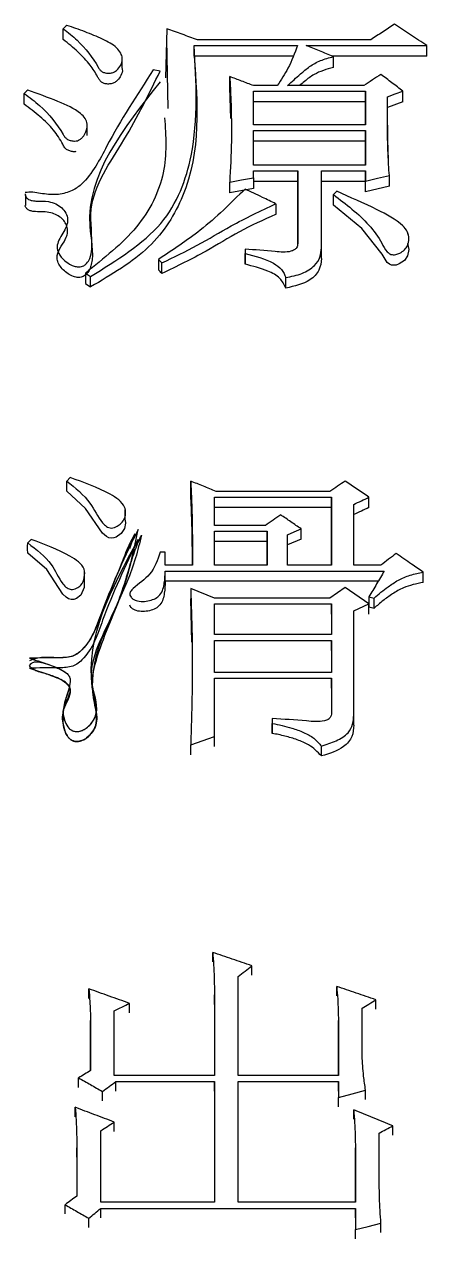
# Model space of a CAD drawing. Header units: millimetres. Extents: x 2180 to 4616, y 795 to 2518.
# Drawn here: x 2636.11 to 2638.68, y 2259.27 to 2267.01 of the extents above; entities that cross this region are included whole.
import ezdxf

# ---------------------------------------------------------------- set-up
doc = ezdxf.new("R2010")
doc.units = ezdxf.units.MM

msp = doc.modelspace()

# ---------------------------------------------------------------- linework, layer by layer
at = {"color": 7, "linetype": 'Continuous', "lineweight": 25}
for p, q in [((2636.3612, 2266.9101), (2636.3612, 2266.9792)), ((2637.0211, 2266.9791), (2637.0131, 2266.6674)), ((2637.028, 2266.4716), (2637.0211, 2266.91)), ((2637.1942, 2266.8729), (2637.8539, 2266.8729)), ((2637.1942, 2266.8039), (2637.1942, 2266.8729)), ((2638.3191, 2266.9083), (2637.2158, 2266.9084)), ((2637.9081, 2266.8729), (2638.6761, 2266.8729)), ((2638.6761, 2266.8039), (2638.6761, 2266.8729)), ((2636.7353, 2266.7304), (2636.7353, 2266.8)), ((2637.8244, 2266.8039), (2637.1942, 2266.8039)), ((2638.6761, 2266.8039), (2638.0764, 2266.8039)), ((2638.0812, 2266.7331), (2638.0812, 2266.802)), ((2636.9778, 2266.7097), (2636.9345, 2266.7168)), ((2637.4213, 2266.6054), (2637.4213, 2266.6741)), ((2637.4292, 2266.4072), (2637.4213, 2266.6054)), ((2637.7242, 2266.6172), (2637.5727, 2266.6172)), ((2638.2759, 2266.6172), (2637.7891, 2266.6172)), ((2636.1125, 2266.4988), (2636.1125, 2266.5674)), ((2637.5727, 2266.5816), (2638.2867, 2266.5816)), ((2637.5727, 2266.3675), (2637.5727, 2266.5816)), ((2638.2867, 2266.5816), (2638.2867, 2266.3675)), ((2638.2867, 2266.513), (2638.2867, 2266.5816)), ((2638.4273, 2266.4774), (2638.4273, 2266.5459)), ((2638.5247, 2266.513), (2638.5247, 2266.5816)), ((2638.2867, 2266.513), (2637.5727, 2266.513)), ((2638.2867, 2266.3675), (2638.2867, 2266.513)), ((2638.5247, 2266.513), (2638.4273, 2266.4774)), ((2636.5133, 2266.2989), (2636.5133, 2266.368)), ((2638.2867, 2266.3675), (2637.5727, 2266.3675)), ((2637.5727, 2266.3317), (2638.2867, 2266.3317)), ((2637.5727, 2266.1095), (2637.5727, 2266.3317)), ((2638.2867, 2266.3317), (2638.2867, 2266.1095)), ((2638.2867, 2266.2634), (2638.2867, 2266.3317)), ((2638.2867, 2266.2634), (2637.5727, 2266.2634)), ((2638.2867, 2266.1095), (2638.2867, 2266.2634)), ((2638.2867, 2266.1095), (2637.5727, 2266.1095)), ((2637.5727, 2266.0736), (2637.854, 2266.0736)), ((2637.5727, 2266.0305), (2637.5727, 2266.0736)), ((2637.854, 2266.0736), (2637.854, 2265.6121)), ((2637.854, 2266.0057), (2637.854, 2266.0736)), ((2638.0054, 2266.0736), (2638.2867, 2266.0736)), ((2638.0054, 2265.5832), (2638.0054, 2266.0736)), ((2638.2867, 2266.0736), (2638.2867, 2266.0089)), ((2638.2867, 2266.0057), (2638.2867, 2266.0736)), ((2637.4213, 2265.9339), (2637.4213, 2266.0018)), ((2637.5727, 2266.0305), (2637.5727, 2265.9626)), ((2637.854, 2266.0057), (2637.5727, 2266.0057)), ((2637.854, 2265.6121), (2637.854, 2266.0057)), ((2638.2867, 2266.0057), (2638.0054, 2266.0057)), ((2638.2867, 2265.9411), (2638.2867, 2266.0089)), ((2638.2867, 2265.9411), (2638.2867, 2266.0057)), ((2638.4381, 2265.977), (2638.4381, 2266.0449)), ((2636.1232, 2265.8544), (2636.1232, 2265.9221)), ((2637.5727, 2265.9626), (2637.4213, 2265.9339)), ((2638.1028, 2265.9442), (2638.0812, 2265.9226)), ((2638.4381, 2265.977), (2638.2867, 2265.9411)), ((2637.7142, 2265.8645), (2637.7142, 2265.7969)), ((2638.5559, 2265.6702), (2638.5559, 2265.6792)), ((2638.5559, 2265.6111), (2638.5559, 2265.6124)), ((2637.5187, 2265.5759), (2637.5187, 2265.547)), ((2637.5187, 2265.5759), (2637.5187, 2265.5086)), ((2637.5187, 2265.4797), (2637.5187, 2265.547)), ((2638.0054, 2265.5159), (2638.0054, 2265.5832)), ((2636.967, 2265.5107), (2636.967, 2265.4435)), ((2636.9889, 2265.4215), (2636.9889, 2265.4887)), ((2636.5018, 2265.4237), (2636.5342, 2265.4019)), ((2636.5018, 2265.4237), (2636.5018, 2265.3566)), ((2636.5342, 2265.3348), (2636.5342, 2265.4019)), ((2637.7783, 2265.3275), (2637.7783, 2265.3946)), ((2636.4045, 2264.1213), (2636.3829, 2264.0991)), ((2636.3829, 2264.0337), (2636.3829, 2264.0991)), ((2637.1725, 2264.0337), (2637.1725, 2264.0991)), ((2637.324, 2263.9953), (2638.0703, 2263.9953)), ((2637.324, 2263.8169), (2637.324, 2263.9953)), ((2638.0595, 2264.0323), (2637.3348, 2264.0323)), ((2638.0703, 2263.9953), (2638.0704, 2263.5635)), ((2638.0703, 2263.93), (2638.0703, 2263.9953)), ((2638.3083, 2263.93), (2638.3083, 2263.9953)), ((2636.7561, 2263.8503), (2636.7561, 2263.9155)), ((2638.0703, 2263.93), (2637.324, 2263.93)), ((2638.0704, 2263.5635), (2638.0703, 2263.93)), ((2638.211, 2263.5635), (2638.211, 2263.9507)), ((2636.7838, 2263.6691), (2636.8159, 2263.7631)), ((2637.6485, 2263.8169), (2637.324, 2263.8169)), ((2637.324, 2263.7797), (2637.6593, 2263.7797)), ((2637.324, 2263.5635), (2637.324, 2263.7797)), ((2637.6593, 2263.7797), (2637.6593, 2263.5635)), ((2637.6593, 2263.7148), (2637.6593, 2263.7797)), ((2637.7891, 2263.5635), (2637.7891, 2263.7574)), ((2637.8756, 2263.7296), (2637.8756, 2263.7946)), ((2637.6593, 2263.7148), (2637.324, 2263.7148)), ((2637.6593, 2263.5635), (2637.6593, 2263.7148)), ((2637.8756, 2263.7296), (2637.7891, 2263.6925)), ((2637.0103, 2263.6456), (2636.9778, 2263.6456)), ((2637.0103, 2263.5635), (2637.0103, 2263.6456)), ((2636.4971, 2263.4547), (2636.4971, 2263.5194)), ((2637.1833, 2263.5635), (2637.0103, 2263.5635)), ((2637.0103, 2263.5262), (2638.4057, 2263.5262)), ((2637.0103, 2263.4615), (2637.0103, 2263.5262)), ((2637.6593, 2263.5635), (2637.324, 2263.5635)), ((2638.0704, 2263.5635), (2637.7891, 2263.5635)), ((2638.3841, 2263.5635), (2638.211, 2263.5635)), ((2638.6545, 2263.454), (2638.6545, 2263.5187)), ((2638.3674, 2263.4615), (2637.0103, 2263.4615)), ((2636.785, 2263.3787), (2636.785, 2263.3783)), ((2637.324, 2263.3541), (2637.1725, 2263.414)), ((2637.1725, 2263.414), (2637.1725, 2263.3495)), ((2638.1569, 2263.4215), (2638.0595, 2263.3541)), ((2638.3083, 2263.3167), (2638.1569, 2263.4215)), ((2638.3083, 2263.3616), (2638.3408, 2263.3541)), ((2638.3083, 2263.3616), (2638.3083, 2263.2972)), ((2637.1793, 2263.0734), (2637.1725, 2263.3495)), ((2638.0595, 2263.3541), (2637.324, 2263.3541)), ((2637.324, 2263.3167), (2638.0704, 2263.3167)), ((2637.324, 2263.1215), (2637.324, 2263.3167)), ((2638.0704, 2263.3167), (2638.0704, 2263.1215)), ((2638.0704, 2263.2523), (2638.0704, 2263.3167)), ((2638.211, 2263.2717), (2638.3083, 2263.3167)), ((2638.3083, 2263.2523), (2638.3083, 2263.3167)), ((2638.3083, 2263.2972), (2638.3408, 2263.2897)), ((2638.3408, 2263.2897), (2638.3408, 2263.3541)), ((2638.211, 2262.6087), (2638.211, 2263.2717)), ((2638.0704, 2263.1215), (2637.324, 2263.1215)), ((2637.324, 2263.084), (2638.0704, 2263.084)), ((2637.324, 2262.8807), (2637.324, 2263.084)), ((2638.0704, 2263.084), (2638.0704, 2262.8807)), ((2638.0704, 2263.02), (2638.0704, 2263.084)), ((2638.0704, 2262.8807), (2637.324, 2262.8807)), ((2637.324, 2262.843), (2638.0704, 2262.843)), ((2637.324, 2262.4724), (2637.324, 2262.843)), ((2638.0704, 2262.843), (2638.0704, 2262.6314)), ((2638.0704, 2262.7793), (2638.0704, 2262.843)), ((2637.6918, 2262.586), (2637.6918, 2262.5557)), ((2637.6918, 2262.586), (2637.6918, 2262.5227)), ((2638.211, 2262.5454), (2638.211, 2262.6087)), ((2637.6918, 2262.4923), (2637.6918, 2262.5557)), ((2637.1725, 2262.4193), (2637.324, 2262.4724)), ((2637.324, 2262.4092), (2637.324, 2262.4724)), ((2637.1725, 2262.3562), (2637.1725, 2262.4193)), ((2638.0054, 2262.3485), (2638.0054, 2262.4117)), ((2637.3132, 2261.0367), (2637.3132, 2261.0979)), ((2637.562, 2260.9519), (2637.562, 2261.0129)), ((2637.4754, 2260.3141), (2637.4754, 2260.9433)), ((2638.1028, 2260.8205), (2638.1028, 2260.8814)), ((2636.5235, 2260.805), (2636.5235, 2260.8659)), ((2637.324, 2260.8272), (2637.324, 2260.3141)), ((2637.324, 2260.7664), (2637.324, 2260.8272)), ((2636.6858, 2260.3141), (2636.6858, 2260.7264)), ((2636.7831, 2260.7122), (2636.7831, 2260.7729)), ((2638.2651, 2260.4388), (2638.2651, 2260.7419)), ((2638.3516, 2260.7354), (2638.3516, 2260.7962)), ((2636.5343, 2260.6643), (2636.5343, 2260.3453)), ((2636.5343, 2260.6037), (2636.5343, 2260.6643)), ((2638.1136, 2260.6643), (2638.1136, 2260.3141)), ((2638.1136, 2260.6037), (2638.1136, 2260.6643)), ((2636.5343, 2260.3453), (2636.5343, 2260.6034)), ((2638.1136, 2260.3141), (2638.1136, 2260.6034)), ((2636.4586, 2260.2384), (2636.4586, 2260.2985)), ((2637.324, 2260.3141), (2636.6858, 2260.3141)), ((2636.6966, 2260.2751), (2637.324, 2260.2751)), ((2636.6966, 2260.215), (2636.6966, 2260.2751)), ((2637.324, 2260.2751), (2637.324, 2259.5068)), ((2637.324, 2260.215), (2637.324, 2260.2751)), ((2638.1136, 2260.3141), (2637.4754, 2260.3141)), ((2637.4754, 2260.2751), (2638.1136, 2260.2751)), ((2637.4754, 2259.5068), (2637.4754, 2260.2751)), ((2638.1136, 2260.2751), (2638.1136, 2260.1736)), ((2638.1136, 2260.215), (2638.1136, 2260.2751)), ((2636.61, 2260.1526), (2636.61, 2260.2126)), ((2638.2867, 2260.1604), (2638.2867, 2260.2204)), ((2636.437, 2260.0512), (2636.437, 2260.1111)), ((2638.1136, 2260.1136), (2638.1136, 2260.1736)), ((2638.211, 2260.0356), (2638.211, 2260.0954)), ((2636.5992, 2259.5068), (2636.5992, 2259.9624)), ((2636.6858, 2259.9574), (2636.6858, 2260.0172)), ((2638.4598, 2259.934), (2638.4598, 2259.9937)), ((2638.3733, 2259.6563), (2638.3733, 2259.9467)), ((2636.4478, 2259.8527), (2636.4478, 2259.5462)), ((2636.4478, 2259.7931), (2636.4478, 2259.8527)), ((2638.2218, 2259.8526), (2638.2218, 2259.5068)), ((2638.2218, 2259.7931), (2638.2218, 2259.8526)), ((2638.2218, 2259.5068), (2638.2218, 2259.7928)), ((2636.3721, 2259.432), (2636.3721, 2259.4911)), ((2637.324, 2259.5068), (2636.5992, 2259.5068)), ((2638.2218, 2259.5068), (2637.4754, 2259.5068)), ((2636.5992, 2259.4084), (2636.5992, 2259.4674)), ((2638.2218, 2259.4674), (2638.2218, 2259.3334)), ((2638.2218, 2259.4084), (2638.2218, 2259.4674)), ((2636.5235, 2259.3454), (2636.5235, 2259.4044)), ((2638.3841, 2259.3139), (2638.3841, 2259.3728)), ((2638.2218, 2259.2745), (2638.2218, 2259.3334))]:
    msp.add_line(p, q, dxfattribs=at)
at = {"color": 7, "linetype": 'Continuous', "lineweight": 25, "flags": 128}
for points in [[(2636.3828, 2267.0004), (2636.3773, 2266.995), (2636.3693, 2266.9871), (2636.3612, 2266.9792)], [(2636.1341, 2266.5887), (2636.1286, 2266.5833), (2636.1205, 2266.5753), (2636.1124, 2266.5674)], [(2638.4273, 2266.5459), (2638.476, 2266.5637), (2638.5247, 2266.5816)], [(2637.4213, 2266.0018), (2637.497, 2266.0161), (2637.5727, 2266.0305)], [(2638.2867, 2266.0089), (2638.3624, 2266.0269), (2638.4381, 2266.0449)], [(2638.0812, 2265.8548), (2638.0812, 2265.8796), (2638.0812, 2265.9011), (2638.0812, 2265.9226)], [(2638.5547, 2265.6112), (2638.5625, 2265.5739), (2638.5536, 2265.5326), (2638.5335, 2265.5037), (2638.501, 2265.4815), (2638.4806, 2265.4744), (2638.4638, 2265.4726), (2638.451, 2265.4743), (2638.4397, 2265.4791), (2638.4248, 2265.4912), (2638.3917, 2265.5431), (2638.2634, 2265.707), (2638.0812, 2265.8548), (2638.0812, 2265.8548)], [(2636.967, 2265.5107), (2636.9779, 2265.4997), (2636.9888, 2265.4887)], [(2636.9888, 2265.4216), (2636.9833, 2265.4271), (2636.9778, 2265.4326), (2636.967, 2265.4435)], [(2636.5018, 2265.3566), (2636.518, 2265.3457), (2636.5342, 2265.3348)], [(2636.7545, 2263.849), (2636.758, 2263.8312), (2636.7513, 2263.7967), (2636.7291, 2263.7651), (2636.6968, 2263.7422), (2636.6822, 2263.7368), (2636.6673, 2263.735), (2636.651, 2263.738), (2636.6358, 2263.7455), (2636.6115, 2263.768), (2636.5023, 2263.9244), (2636.3829, 2264.0337), (2636.3829, 2264.0337)], [(2637.7891, 2263.7574), (2637.8324, 2263.776), (2637.8756, 2263.7946)], [(2636.1341, 2263.6404), (2636.134, 2263.6644), (2636.134, 2263.6848), (2636.1341, 2263.7052)], [(2636.1557, 2263.7276), (2636.1449, 2263.7164), (2636.1341, 2263.7052)], [(2636.4937, 2263.4547), (2636.4939, 2263.421), (2636.4724, 2263.3716), (2636.4449, 2263.3514), (2636.4284, 2263.3455), (2636.4117, 2263.344), (2636.3941, 2263.3488), (2636.3785, 2263.3588), (2636.3589, 2263.3797), (2636.2557, 2263.5349), (2636.1341, 2263.6404), (2636.1341, 2263.6404)], [(2638.1136, 2260.1736), (2638.2002, 2260.197), (2638.2867, 2260.2204)], [(2636.5992, 2259.4674), (2637.2331, 2259.4674), (2638.2218, 2259.4674)], [(2638.2218, 2259.3334), (2638.303, 2259.3531), (2638.3841, 2259.3728)]]:
    msp.add_lwpolyline(points, dxfattribs=at)
at = {"color": 7, "linetype": 'Continuous', "lineweight": 25}
for points, knots in [([(2636.3612, 2266.9792), (2636.3912, 2266.9552), (2636.4817, 2266.8825), (2636.552, 2266.7899), (2636.5927, 2266.7185), (2636.6074, 2266.7048), (2636.6263, 2266.6974), (2636.6472, 2266.695), (2636.6686, 2266.697), (2636.6909, 2266.7058), (2636.7143, 2266.7257), (2636.7326, 2266.755), (2636.7392, 2266.791), (2636.7283, 2266.8262), (2636.6916, 2266.8724), (2636.6084, 2266.9154), (2636.5006, 2266.9609), (2636.4222, 2266.9872), (2636.3828, 2267.0004)], [0, 0, 0, 0, 0.117103, 0.353724, 0.376614, 0.395602, 0.414782, 0.431323, 0.450524, 0.470069, 0.496423, 0.543443, 0.584386, 0.625263, 0.671715, 0.773941, 0.886489, 1, 1, 1, 1]), ([(2638.4706, 2267.0074), (2638.4453, 2266.9909), (2638.3948, 2266.9579), (2638.3444, 2266.9249), (2638.3191, 2266.9083)], [0, 0, 0, 0, 0.499999, 1, 1, 1, 1]), ([(2638.6761, 2266.8729), (2638.6418, 2266.8954), (2638.5733, 2266.9402), (2638.5048, 2266.985), (2638.4706, 2267.0074)], [0, 0, 0, 0, 0.5, 1, 1, 1, 1]), ([(2636.7333, 2266.7304), (2636.7346, 2266.727), (2636.7405, 2266.711), (2636.7299, 2266.6823), (2636.7119, 2266.6545), (2636.6896, 2266.6363), (2636.6675, 2266.6279), (2636.6438, 2266.6262), (2636.6219, 2266.6297), (2636.6022, 2266.6395), (2636.5888, 2266.6553), (2636.5698, 2266.6927), (2636.5308, 2266.7546), (2636.4554, 2266.8333), (2636.3928, 2266.8844), (2636.3612, 2266.9101)], [0, 0, 0, 0, 0.021403, 0.100058, 0.170578, 0.207877, 0.245607, 0.2775, 0.3105, 0.342312, 0.37979, 0.420748, 0.584742, 0.790782, 1, 1, 1, 1]), ([(2636.5342, 2265.4019), (2636.7021, 2265.5052), (2637.0318, 2265.7082), (2637.2313, 2266.258), (2637.2082, 2266.6398), (2637.1942, 2266.8729)], [0, 0, 0, 0, 0.287943, 0.565415, 1, 1, 1, 1]), ([(2637.8539, 2266.8729), (2637.8354, 2266.8239), (2637.8022, 2266.7361), (2637.7481, 2266.6536), (2637.7242, 2266.6172)], [0, 0, 0, 0, 0.557901, 1, 1, 1, 1]), ([(2638.0812, 2266.802), (2638.0665, 2266.808), (2638.0372, 2266.82), (2637.9795, 2266.8437), (2637.9365, 2266.8613), (2637.9081, 2266.8729)], [0, 0, 0, 0, 0.253937, 0.507874, 1, 1, 1, 1]), ([(2637.1942, 2266.8039), (2637.2169, 2266.5024), (2637.2487, 2266.0806), (2636.931, 2265.5679), (2636.6681, 2265.4134), (2636.5342, 2265.3348)], [0, 0, 0, 0, 0.5518, 0.771887, 1, 1, 1, 1]), ([(2637.7891, 2266.6172), (2637.8168, 2266.642), (2637.8625, 2266.6831), (2637.9282, 2266.7394), (2637.9978, 2266.7793), (2638.0532, 2266.7944), (2638.0812, 2266.802)], [0, 0, 0, 0, 0.334901, 0.5526, 0.773626, 1, 1, 1, 1]), ([(2636.1176, 2265.9288), (2636.1179, 2265.9241), (2636.1184, 2265.9149), (2636.1267, 2265.9023), (2636.139, 2265.8921), (2636.1596, 2265.8843), (2636.2028, 2265.88), (2636.2577, 2265.8834), (2636.3147, 2265.8655), (2636.3531, 2265.8398), (2636.3799, 2265.8051), (2636.3922, 2265.7639), (2636.3793, 2265.7033), (2636.337, 2265.6509), (2636.3175, 2265.5912), (2636.3305, 2265.5445), (2636.3643, 2265.5045), (2636.403, 2265.4776), (2636.4354, 2265.4652), (2636.4576, 2265.4617), (2636.4767, 2265.4637), (2636.4943, 2265.471), (2636.5145, 2265.488), (2636.5363, 2265.5232), (2636.5519, 2265.6404), (2636.4994, 2265.9053), (2636.7645, 2266.2734), (2636.9066, 2266.564), (2636.9778, 2266.7097)], [0, 0, 0, 0, 0.006979, 0.013925, 0.020645, 0.027359, 0.039158, 0.068779, 0.087565, 0.106337, 0.125711, 0.147046, 0.168852, 0.216529, 0.237968, 0.259695, 0.286308, 0.307882, 0.318004, 0.326525, 0.332753, 0.33899, 0.348555, 0.366353, 0.396306, 0.524136, 0.761431, 1, 1, 1, 1]), ([(2636.9345, 2266.7168), (2636.8304, 2266.5575), (2636.6739, 2266.3182), (2636.5463, 2266.0478), (2636.4453, 2265.9626), (2636.4076, 2265.943), (2636.3647, 2265.9292), (2636.3001, 2265.9192), (2636.2328, 2265.9271), (2636.1676, 2265.9395), (2636.1345, 2265.9371), (2636.1186, 2265.9359)], [0, 0, 0, 0, 0.492538, 0.7401909, 0.7707097, 0.8014398, 0.8327072, 0.8648615, 0.9333586, 0.96806, 1, 1, 1, 1]), ([(2638.0812, 2266.7331), (2638.0382, 2266.7205), (2637.9682, 2266.7), (2637.9058, 2266.6511), (2637.8769, 2266.6262), (2637.8665, 2266.6172)], [0, 0, 0, 0, 0.503492, 0.820845, 1, 1, 1, 1]), ([(2638.384, 2266.6883), (2638.366, 2266.6765), (2638.3299, 2266.6528), (2638.2939, 2266.629), (2638.2759, 2266.6172)], [0, 0, 0, 0, 0.499999, 1, 1, 1, 1]), ([(2638.5247, 2266.5816), (2638.5012, 2266.5994), (2638.4543, 2266.635), (2638.4075, 2266.6705), (2638.384, 2266.6883)], [0, 0, 0, 0, 0.499999, 1, 1, 1, 1]), ([(2636.9778, 2266.6409), (2636.7423, 2266.3445), (2636.4483, 2265.9747), (2636.5605, 2265.5471), (2636.5305, 2265.4473), (2636.5166, 2265.4246), (2636.5016, 2265.4097), (2636.4889, 2265.4013), (2636.4742, 2265.3961), (2636.458, 2265.3949), (2636.4413, 2265.397), (2636.4178, 2265.404), (2636.3893, 2265.4192), (2636.3596, 2265.4434), (2636.3362, 2265.4721), (2636.3216, 2265.5032), (2636.321, 2265.5457), (2636.3476, 2265.5948), (2636.3783, 2265.6415), (2636.3901, 2265.6827), (2636.3876, 2265.714), (2636.375, 2265.7441), (2636.3529, 2265.7714), (2636.3214, 2265.7937), (2636.2657, 2265.8156), (2636.2085, 2265.8118), (2636.1611, 2265.8165), (2636.1434, 2265.8223), (2636.1321, 2265.8298), (2636.1251, 2265.8371), (2636.1199, 2265.8455), (2636.1185, 2265.8515), (2636.1178, 2265.8544)], [0, 0, 0, 0, 0.497456, 0.620857, 0.636346, 0.651276, 0.658077, 0.664325, 0.67016, 0.675991, 0.682204, 0.688976, 0.70417, 0.720933, 0.738108, 0.754604, 0.770049, 0.801248, 0.833208, 0.848775, 0.864425, 0.880247, 0.89615, 0.91217, 0.928663, 0.965077, 0.973828, 0.982053, 0.986245, 0.990754, 0.995583, 1, 1, 1, 1]), ([(2637.4213, 2266.6741), (2637.4239, 2266.6238), (2637.4311, 2266.4873), (2637.4343, 2266.2633), (2637.4256, 2266.089), (2637.4213, 2266.0018)], [0, 0, 0, 0, 0.225447, 0.61244, 1, 1, 1, 1]), ([(2636.1125, 2266.5674), (2636.146, 2266.5421), (2636.2474, 2266.4657), (2636.3268, 2266.3661), (2636.3705, 2266.2879), (2636.3878, 2266.2739), (2636.4092, 2266.2659), (2636.4311, 2266.2632), (2636.4512, 2266.2656), (2636.4689, 2266.2734), (2636.4921, 2266.2956), (2636.5086, 2266.3298), (2636.5164, 2266.3721), (2636.5028, 2266.4092), (2636.4468, 2266.4652), (2636.3162, 2266.5227), (2636.1985, 2266.5654), (2636.1341, 2266.5887)], [0, 0, 0, 0, 0.118687, 0.359196, 0.382949, 0.402078, 0.421221, 0.441113, 0.455768, 0.470498, 0.490908, 0.548404, 0.590662, 0.633125, 0.674263, 0.821867, 1, 1, 1, 1]), ([(2638.4381, 2266.0449), (2638.4365, 2266.0679), (2638.4342, 2266.1025), (2638.4315, 2266.1485), (2638.4299, 2266.183), (2638.4289, 2266.2089), (2638.4283, 2266.229), (2638.4279, 2266.2434), (2638.4274, 2266.2606), (2638.4271, 2266.2778), (2638.4268, 2266.2922), (2638.4266, 2266.3065), (2638.4265, 2266.3209), (2638.4263, 2266.3381), (2638.4262, 2266.3553), (2638.4262, 2266.3725), (2638.4262, 2266.3869), (2638.4262, 2266.4012), (2638.4262, 2266.4155), (2638.4263, 2266.4327), (2638.4264, 2266.4471), (2638.4265, 2266.4585), (2638.4265, 2266.4671), (2638.4266, 2266.4743), (2638.4267, 2266.4814), (2638.4267, 2266.4886), (2638.4268, 2266.4972), (2638.4269, 2266.5057), (2638.427, 2266.5129), (2638.427, 2266.52), (2638.4271, 2266.5258), (2638.4272, 2266.5315), (2638.4272, 2266.5358), (2638.4272, 2266.5406), (2638.4273, 2266.544), (2638.4273, 2266.5459)], [0, 0, 0, 0, 0.137495, 0.206243, 0.274991, 0.343739, 0.360926, 0.3953, 0.429674, 0.464048, 0.498422, 0.515609, 0.549982, 0.584356, 0.61873, 0.653104, 0.687478, 0.704665, 0.739038, 0.773412, 0.807786, 0.824973, 0.84216, 0.859347, 0.86794, 0.885127, 0.902314, 0.919501, 0.936688, 0.945281, 0.962468, 0.971061, 0.979655, 0.988248, 1, 1, 1, 1]), ([(2636.4406, 2266.1968), (2636.4373, 2266.1964), (2636.4261, 2266.195), (2636.4069, 2266.1984), (2636.3856, 2266.2068), (2636.3679, 2266.2227), (2636.3456, 2266.2676), (2636.3013, 2266.3378), (2636.2135, 2266.4211), (2636.1463, 2266.4728), (2636.1125, 2266.4988)], [0, 0, 0, 0, 0.018476, 0.061789, 0.105489, 0.149477, 0.212223, 0.462546, 0.729106, 1, 1, 1, 1]), ([(2638.4331, 2266.1281), (2638.4331, 2266.1281), (2638.4332, 2266.1279), (2638.4316, 2266.1673), (2638.4279, 2266.2726), (2638.4272, 2266.3651), (2638.4271, 2266.4237), (2638.4272, 2266.4482), (2638.4271, 2266.4505), (2638.4271, 2266.4518)], [0, 0, 0, 0, 0.00357, 0.023068, 0.457318, 0.686208, 0.826116, 0.905274, 1, 1, 1, 1]), ([(2637.0065, 2266.4125), (2637.0141, 2266.2954), (2637.0295, 2266.0571), (2636.8523, 2265.6997), (2636.6198, 2265.5166), (2636.5018, 2265.4237)], [0, 0, 0, 0, 0.322113, 0.656114, 1, 1, 1, 1]), ([(2636.1232, 2265.8548), (2636.1232, 2265.8577), (2636.1232, 2265.8622), (2636.1232, 2265.867), (2636.1232, 2265.869), (2636.1232, 2265.8694), (2636.1232, 2265.8695), (2636.1232, 2265.8773), (2636.1232, 2265.8851), (2636.1232, 2265.9084), (2636.1232, 2265.9168), (2636.1232, 2265.9225)], [0, 0, 0, 0, 0.098322, 0.150223, 0.156042, 0.157925, 0.159189, 0.159644, 0.360233, 0.564728, 1, 1, 1, 1]), ([(2637.5188, 2265.9585), (2637.4277, 2265.8683), (2637.2638, 2265.7058), (2637.0583, 2265.5707), (2636.967, 2265.5107)], [0, 0, 0, 0, 0.55543, 1, 1, 1, 1]), ([(2637.7138, 2265.8647), (2637.6856, 2265.8783), (2637.639, 2265.9007), (2637.574, 2265.932), (2637.5372, 2265.9497), (2637.5188, 2265.9585)], [0, 0, 0, 0, 0.433599, 0.716799, 1, 1, 1, 1]), ([(2638.0812, 2265.9226), (2638.1215, 2265.8924), (2638.2433, 2265.8013), (2638.3629, 2265.6781), (2638.4106, 2265.5711), (2638.4349, 2265.5487), (2638.448, 2265.5416), (2638.4637, 2265.5391), (2638.4835, 2265.5415), (2638.5091, 2265.5513), (2638.5357, 2265.5702), (2638.5574, 2265.602), (2638.5655, 2265.6425), (2638.5567, 2265.6874), (2638.4952, 2265.7577), (2638.3362, 2265.8411), (2638.1888, 2265.9062), (2638.1028, 2265.9442)], [0, 0, 0, 0, 0.117023, 0.353532, 0.409689, 0.421913, 0.431957, 0.442101, 0.453679, 0.472075, 0.49977, 0.527462, 0.568321, 0.610802, 0.649012, 0.795156, 1, 1, 1, 1]), ([(2636.9889, 2265.4887), (2637.0653, 2265.5248), (2637.2182, 2265.5971), (2637.4454, 2265.7372), (2637.6177, 2265.8189), (2637.7138, 2265.8644)], [0, 0, 0, 0, 0.306675, 0.613603, 1, 1, 1, 1]), ([(2637.7138, 2265.7967), (2637.6356, 2265.7616), (2637.4799, 2265.6917), (2637.2563, 2265.5482), (2637.0844, 2265.4667), (2636.9889, 2265.4215)], [0, 0, 0, 0, 0.3096618, 0.6163337, 1, 1, 1, 1]), ([(2637.854, 2265.6121), (2637.8531, 2265.6024), (2637.8517, 2265.5868), (2637.8325, 2265.5699), (2637.7883, 2265.5525), (2637.6775, 2265.5636), (2637.5818, 2265.571), (2637.5187, 2265.5759)], [0, 0, 0, 0, 0.100834, 0.16221, 0.226726, 0.489604, 1, 1, 1, 1]), ([(2637.5187, 2265.547), (2637.5823, 2265.5311), (2637.6701, 2265.5093), (2637.7567, 2265.4479), (2637.7712, 2265.4121), (2637.7783, 2265.3946)], [0, 0, 0, 0, 0.572425, 0.789887, 1, 1, 1, 1]), ([(2637.7783, 2265.3946), (2637.8136, 2265.4018), (2637.883, 2265.4158), (2637.9618, 2265.4639), (2638.0009, 2265.5243), (2638.0039, 2265.5636), (2638.0054, 2265.5832)], [0, 0, 0, 0, 0.292672, 0.574648, 0.788772, 1, 1, 1, 1]), ([(2637.5187, 2265.5086), (2637.5187, 2265.5053), (2637.5187, 2265.4999), (2637.5187, 2265.4924), (2637.5187, 2265.4861), (2637.5187, 2265.4818), (2637.5187, 2265.4797)], [0, 0, 0, 0, 0.34, 0.56, 0.78, 1, 1, 1, 1]), ([(2637.7783, 2265.3275), (2637.7678, 2265.3497), (2637.7465, 2265.395), (2637.6486, 2265.4476), (2637.5683, 2265.4674), (2637.5187, 2265.4797)], [0, 0, 0, 0, 0.2673338, 0.5471575, 1, 1, 1, 1]), ([(2638.0054, 2265.5159), (2638.0029, 2265.491), (2637.9979, 2265.4406), (2637.9232, 2265.3601), (2637.8338, 2265.34), (2637.7783, 2265.3275)], [0, 0, 0, 0, 0.26941, 0.545308, 1, 1, 1, 1]), ([(2636.3829, 2264.0991), (2636.4379, 2264.0547), (2636.5354, 2263.976), (2636.582, 2263.8629), (2636.6297, 2263.8131), (2636.6501, 2263.8025), (2636.6681, 2263.7988), (2636.6873, 2263.8024), (2636.7087, 2263.8127), (2636.733, 2263.8317), (2636.754, 2263.8608), (2636.7601, 2263.8967), (2636.7525, 2263.9386), (2636.7166, 2263.9811), (2636.6031, 2264.0506), (2636.4925, 2264.09), (2636.4045, 2264.1213)], [0, 0, 0, 0, 0.207529, 0.367372, 0.400835, 0.41667, 0.431354, 0.448141, 0.466694, 0.497248, 0.538464, 0.578549, 0.61996, 0.682145, 0.746849, 1, 1, 1, 1]), ([(2637.1725, 2264.0991), (2637.174, 2264.0676), (2637.1758, 2264.0283), (2637.1776, 2263.985), (2637.1781, 2263.9712), (2637.1785, 2263.9613), (2637.1789, 2263.9515), (2637.1794, 2263.9357), (2637.1799, 2263.9199), (2637.1804, 2263.9042), (2637.1809, 2263.8884), (2637.1812, 2263.8726), (2637.1817, 2263.8529), (2637.182, 2263.8371), (2637.1822, 2263.8213), (2637.1825, 2263.8055), (2637.1827, 2263.7897), (2637.1828, 2263.7739), (2637.183, 2263.762), (2637.183, 2263.7522), (2637.1831, 2263.7423), (2637.1832, 2263.7344), (2637.1832, 2263.7245), (2637.1833, 2263.7166), (2637.1833, 2263.7086), (2637.1833, 2263.7007), (2637.1833, 2263.6928), (2637.1834, 2263.6829), (2637.1834, 2263.675), (2637.1834, 2263.6671), (2637.1834, 2263.6592), (2637.1834, 2263.6513), (2637.1834, 2263.6414), (2637.1834, 2263.6334), (2637.1834, 2263.6255), (2637.1834, 2263.6176), (2637.1834, 2263.6097), (2637.1834, 2263.5998), (2637.1834, 2263.5928), (2637.1834, 2263.5859), (2637.1834, 2263.5819), (2637.1834, 2263.577), (2637.1833, 2263.573), (2637.1833, 2263.5682), (2637.1833, 2263.5654), (2637.1833, 2263.5635)], [0, 0, 0, 0, 0.176928, 0.221159, 0.243275, 0.254333, 0.276449, 0.298565, 0.342797, 0.364913, 0.387029, 0.431261, 0.453377, 0.497609, 0.519725, 0.54184, 0.586072, 0.608188, 0.630304, 0.65242, 0.663478, 0.685594, 0.696652, 0.718768, 0.729826, 0.740884, 0.763, 0.774058, 0.796174, 0.807232, 0.818289, 0.840405, 0.851463, 0.873579, 0.884637, 0.895695, 0.917811, 0.928869, 0.950985, 0.956514, 0.967572, 0.973101, 0.984159, 0.989688, 1, 1, 1, 1]), ([(2637.3348, 2264.0323), (2637.3077, 2264.0435), (2637.2536, 2264.0657), (2637.1996, 2264.0879), (2637.1725, 2264.0991)], [0, 0, 0, 0, 0.499999, 1, 1, 1, 1]), ([(2638.1569, 2264.0991), (2638.1407, 2264.0879), (2638.1082, 2264.0657), (2638.0758, 2264.0435), (2638.0595, 2264.0323)], [0, 0, 0, 0, 0.499998, 1, 1, 1, 1]), ([(2638.3083, 2263.9953), (2638.2831, 2264.0126), (2638.2326, 2264.0472), (2638.1821, 2264.0818), (2638.1569, 2264.0991)], [0, 0, 0, 0, 0.499999, 1, 1, 1, 1]), ([(2637.1832, 2263.5635), (2637.1832, 2263.6053), (2637.1833, 2263.7048), (2637.1799, 2263.8616), (2637.175, 2263.9763), (2637.1725, 2264.0337)], [0, 0, 0, 0, 0.265771, 0.632843, 1, 1, 1, 1]), ([(2638.211, 2263.9507), (2638.2272, 2263.9581), (2638.2597, 2263.973), (2638.2921, 2263.9878), (2638.3083, 2263.9953)], [0, 0, 0, 0, 0.499999, 1, 1, 1, 1]), ([(2638.3083, 2263.93), (2638.2921, 2263.9226), (2638.2597, 2263.9078), (2638.2272, 2263.8929), (2638.211, 2263.8855)], [0, 0, 0, 0, 0.499998, 1, 1, 1, 1]), ([(2637.7458, 2263.8839), (2637.7296, 2263.8727), (2637.6972, 2263.8504), (2637.6647, 2263.8281), (2637.6485, 2263.8169)], [0, 0, 0, 0, 0.499998, 1, 1, 1, 1]), ([(2637.8756, 2263.7946), (2637.854, 2263.8095), (2637.8107, 2263.8393), (2637.7675, 2263.869), (2637.7458, 2263.8839)], [0, 0, 0, 0, 0.499999, 1, 1, 1, 1]), ([(2636.8372, 2263.7909), (2636.7566, 2263.6228), (2636.6359, 2263.371), (2636.548, 2263.0842), (2636.4508, 2262.9973), (2636.3986, 2262.9737), (2636.2923, 2262.9751), (2636.204, 2262.9726), (2636.1449, 2262.971)], [0, 0, 0, 0, 0.500155, 0.749433, 0.782567, 0.811815, 0.874052, 1, 1, 1, 1]), ([(2636.1449, 2262.971), (2636.1939, 2262.9555), (2636.271, 2262.9311), (2636.3557, 2262.8959), (2636.3913, 2262.8675), (2636.406, 2262.8453), (2636.4023, 2262.7572), (2636.3405, 2262.6612), (2636.3736, 2262.5595), (2636.3947, 2262.5263), (2636.4136, 2262.5118), (2636.429, 2262.5053), (2636.4463, 2262.5028), (2636.465, 2262.5049), (2636.484, 2262.5115), (2636.5062, 2262.5237), (2636.5298, 2262.5431), (2636.5565, 2262.5768), (2636.5908, 2262.6668), (2636.4783, 2262.9171), (2636.7378, 2263.2981), (2636.8039, 2263.6262), (2636.8372, 2263.7909)], [0, 0, 0, 0, 0.062139, 0.097741, 0.110846, 0.121745, 0.134474, 0.241844, 0.272517, 0.28985, 0.296872, 0.303283, 0.310072, 0.317098, 0.324991, 0.334204, 0.348814, 0.364868, 0.393646, 0.487371, 0.742662, 1, 1, 1, 1]), ([(2636.8589, 2263.755), (2636.8471, 2263.7059), (2636.7559, 2263.3265), (2636.5047, 2263.0303), (2636.5572, 2262.6793), (2636.5768, 2262.5992), (2636.5711, 2262.5454), (2636.5491, 2262.5022), (2636.5202, 2262.4702), (2636.4891, 2262.4496), (2636.4624, 2262.4411), (2636.4434, 2262.4402), (2636.4312, 2262.4419), (2636.4203, 2262.4455), (2636.4076, 2262.4523), (2636.3952, 2262.4638), (2636.3822, 2262.4823), (2636.3744, 2262.4992), (2636.37, 2262.5117), (2636.3687, 2262.5159), (2636.3576, 2262.5513), (2636.3514, 2262.6141), (2636.3767, 2262.6883), (2636.4002, 2262.7343), (2636.4072, 2262.7653), (2636.4024, 2262.7901), (2636.371, 2262.8255), (2636.3064, 2262.8537), (2636.2438, 2262.8739), (2636.2042, 2262.8841), (2636.186, 2262.8908), (2636.1725, 2262.8982), (2636.1572, 2262.9087), (2636.1504, 2262.9176), (2636.1458, 2262.9237)], [0, 0, 0, 0, 0.063403, 0.490083, 0.555845, 0.585953, 0.612335, 0.635418, 0.654818, 0.670315, 0.682341, 0.687426, 0.692125, 0.696624, 0.701068, 0.709996, 0.718666, 0.732514, 0.736768, 0.73811, 0.738909, 0.79149, 0.829877, 0.853354, 0.86561, 0.876875, 0.890063, 0.92862, 0.960137, 0.969562, 0.976521, 0.982326, 0.987997, 1, 1, 1, 1]), ([(2636.1458, 2262.9237), (2636.1483, 2262.9273), (2636.1517, 2262.932), (2636.1577, 2262.9378), (2636.1666, 2262.9435), (2636.1802, 2262.9488), (2636.2248, 2262.947), (2636.2917, 2262.922), (2636.3593, 2262.8947), (2636.3939, 2262.8651), (2636.4055, 2262.8444), (2636.4057, 2262.758), (2636.342, 2262.6663), (2636.3718, 2262.566), (2636.3894, 2262.5314), (2636.411, 2262.5131), (2636.4251, 2262.5069), (2636.4363, 2262.5043), (2636.4483, 2262.5036), (2636.4657, 2262.5053), (2636.4889, 2262.5133), (2636.5154, 2262.5303), (2636.5401, 2262.5548), (2636.5605, 2262.5862), (2636.5906, 2262.6716), (2636.5337, 2262.7703), (2636.5711, 2263.0008), (2636.6706, 2263.2137), (2636.7454, 2263.4244), (2636.7699, 2263.5064), (2636.7895, 2263.5741), (2636.8205, 2263.6697), (2636.8459, 2263.7263), (2636.8589, 2263.755)], [0, 0, 0, 0, 0.007115, 0.009283, 0.013168, 0.022788, 0.029323, 0.067396, 0.105312, 0.117519, 0.126527, 0.138469, 0.245589, 0.268554, 0.290817, 0.300477, 0.304973, 0.309414, 0.313965, 0.318785, 0.329689, 0.342801, 0.358258, 0.375878, 0.395342, 0.489004, 0.523993, 0.742498, 0.828477, 0.854871, 0.870121, 0.933939, 1, 1, 1, 1]), ([(2636.8159, 2263.7631), (2636.7996, 2263.7317), (2636.7675, 2263.6699), (2636.7103, 2263.519), (2636.662, 2263.4003), (2636.6276, 2263.3135), (2636.5787, 2263.2007), (2636.5481, 2263.0852), (2636.4524, 2262.9985), (2636.4147, 2262.9804), (2636.3702, 2262.9738), (2636.3099, 2262.9739), (2636.2475, 2262.9787), (2636.1868, 2262.9704), (2636.16, 2262.9595), (2636.1465, 2262.9541)], [0, 0, 0, 0, 0.127271, 0.250947, 0.419961, 0.470254, 0.498152, 0.744763, 0.775002, 0.804533, 0.835455, 0.868351, 0.930416, 0.965226, 1, 1, 1, 1]), ([(2636.1341, 2263.7052), (2636.1902, 2263.6625), (2636.2896, 2263.5871), (2636.3321, 2263.4733), (2636.3772, 2263.4223), (2636.397, 2263.4113), (2636.4123, 2263.4075), (2636.4292, 2263.4094), (2636.4511, 2263.4178), (2636.4824, 2263.4406), (2636.4954, 2263.4856), (2636.5015, 2263.54), (2636.4588, 2263.5866), (2636.3498, 2263.6559), (2636.2418, 2263.6958), (2636.1557, 2263.7276)], [0, 0, 0, 0, 0.207996, 0.367554, 0.405471, 0.419369, 0.432328, 0.447278, 0.463534, 0.497494, 0.558303, 0.619645, 0.682126, 0.746669, 1, 1, 1, 1]), ([(2636.8372, 2263.7259), (2636.7566, 2263.5581), (2636.6359, 2263.3065), (2636.548, 2263.0199), (2636.4506, 2262.9333), (2636.3983, 2262.9098), (2636.2922, 2262.9112), (2636.2039, 2262.9087), (2636.1449, 2262.9071)], [0, 0, 0, 0, 0.5001527, 0.7494213, 0.7825376, 0.8118031, 0.8740433, 1, 1, 1, 1]), ([(2636.1449, 2262.9071), (2636.1974, 2262.8906), (2636.275, 2262.8662), (2636.3615, 2262.8291), (2636.3943, 2262.8009), (2636.4041, 2262.781), (2636.4107, 2262.7285), (2636.3592, 2262.6658), (2636.3548, 2262.5805), (2636.3636, 2262.5272), (2636.3794, 2262.4856), (2636.3964, 2262.4611), (2636.4162, 2262.4466), (2636.4344, 2262.4404), (2636.4545, 2262.44), (2636.4797, 2262.4458), (2636.5088, 2262.461), (2636.5437, 2262.4937), (2636.573, 2262.5433), (2636.5753, 2262.6468), (2636.4698, 2263.0477), (2636.6692, 2263.4158), (2636.8372, 2263.7259)], [0, 0, 0, 0, 0.066326, 0.098069, 0.114802, 0.122366, 0.12991, 0.194026, 0.225577, 0.257771, 0.274923, 0.290948, 0.299033, 0.306308, 0.31368, 0.322028, 0.336671, 0.353914, 0.385654, 0.416675, 0.50855, 1, 1, 1, 1]), ([(2636.9778, 2263.6456), (2636.9615, 2263.5959), (2636.932, 2263.5064), (2636.8327, 2263.4406), (2636.7874, 2263.3965), (2636.7831, 2263.3751), (2636.7918, 2263.3583), (2636.8058, 2263.3463), (2636.8305, 2263.3351), (2636.8674, 2263.3304), (2636.91, 2263.3367), (2636.9498, 2263.3499), (2636.9917, 2263.3863), (2637.0073, 2263.4497), (2637.0093, 2263.5007), (2637.0103, 2263.5262)], [0, 0, 0, 0, 0.231115, 0.416996, 0.453479, 0.487626, 0.51108, 0.53533, 0.560619, 0.61156, 0.663004, 0.713338, 0.761901, 0.881097, 1, 1, 1, 1]), ([(2638.4814, 2263.6381), (2638.4652, 2263.6257), (2638.4327, 2263.6008), (2638.4003, 2263.576), (2638.3841, 2263.5635)], [0, 0, 0, 0, 0.499999, 1, 1, 1, 1]), ([(2638.6545, 2263.5187), (2638.6295, 2263.5359), (2638.5882, 2263.5645), (2638.5305, 2263.6043), (2638.4978, 2263.6269), (2638.4814, 2263.6381)], [0, 0, 0, 0, 0.43259, 0.716295, 1, 1, 1, 1]), ([(2638.4057, 2263.5262), (2638.3895, 2263.4988), (2638.357, 2263.444), (2638.3246, 2263.3891), (2638.3083, 2263.3616)], [0, 0, 0, 0, 0.5, 1, 1, 1, 1]), ([(2638.3408, 2263.3541), (2638.3699, 2263.3785), (2638.4181, 2263.4189), (2638.4939, 2263.4693), (2638.5697, 2263.5023), (2638.6261, 2263.5132), (2638.6545, 2263.5187)], [0, 0, 0, 0, 0.3337806, 0.5521509, 0.7741701, 1, 1, 1, 1]), ([(2637.0103, 2263.4615), (2637.0093, 2263.4361), (2637.0073, 2263.3852), (2636.9917, 2263.3219), (2636.9498, 2263.2855), (2636.9101, 2263.2723), (2636.8673, 2263.266), (2636.8307, 2263.2707), (2636.8056, 2263.2819), (2636.7926, 2263.2938), (2636.7848, 2263.304), (2636.7858, 2263.3093), (2636.7859, 2263.3096)], [0, 0, 0, 0, 0.2312875, 0.4631656, 0.5576858, 0.655696, 0.7558896, 0.8551036, 0.9043401, 0.9515371, 0.9971671, 1, 1, 1, 1]), ([(2638.6545, 2263.454), (2638.6107, 2263.4448), (2638.5392, 2263.4297), (2638.4581, 2263.3817), (2638.3966, 2263.3376), (2638.3593, 2263.3056), (2638.3408, 2263.2897)], [0, 0, 0, 0, 0.347143, 0.566978, 0.784321, 1, 1, 1, 1]), ([(2637.1725, 2263.414), (2637.1748, 2263.3503), (2637.1816, 2263.1537), (2637.185, 2262.8225), (2637.1767, 2262.5537), (2637.1725, 2262.4193)], [0, 0, 0, 0, 0.193449, 0.596574, 1, 1, 1, 1]), ([(2638.0704, 2262.6314), (2638.0699, 2262.62), (2638.0691, 2262.6018), (2638.0505, 2262.5797), (2637.9973, 2262.5625), (2637.8743, 2262.5759), (2637.7643, 2262.582), (2637.6918, 2262.586)], [0, 0, 0, 0, 0.1012919, 0.1614916, 0.2249951, 0.4893613, 1, 1, 1, 1]), ([(2638.0054, 2262.4117), (2638.0375, 2262.4216), (2638.1005, 2262.4412), (2638.1767, 2262.4877), (2638.2081, 2262.5503), (2638.21, 2262.5893), (2638.211, 2262.6087)], [0, 0, 0, 0, 0.291832, 0.574338, 0.788145, 1, 1, 1, 1]), ([(2637.6918, 2262.5557), (2637.7338, 2262.547), (2637.8029, 2262.5328), (2637.892, 2262.5001), (2637.9608, 2262.464), (2637.9907, 2262.4289), (2638.0054, 2262.4117)], [0, 0, 0, 0, 0.3473143, 0.5697619, 0.7881049, 1, 1, 1, 1]), ([(2637.6918, 2262.5226), (2637.6918, 2262.5169), (2637.6918, 2262.5069), (2637.6918, 2262.4968), (2637.6918, 2262.4923)], [0, 0, 0, 0, 0.56, 1, 1, 1, 1]), ([(2638.211, 2262.5453), (2638.2098, 2262.5203), (2638.2073, 2262.4701), (2638.1389, 2262.389), (2638.0567, 2262.364), (2638.0054, 2262.3485)], [0, 0, 0, 0, 0.270016, 0.54466, 1, 1, 1, 1]), ([(2638.0054, 2262.3485), (2637.9804, 2262.3743), (2637.9385, 2262.4175), (2637.8513, 2262.4524), (2637.7736, 2262.4763), (2637.7191, 2262.487), (2637.6918, 2262.4923)], [0, 0, 0, 0, 0.328972, 0.550181, 0.774311, 1, 1, 1, 1]), ([(2637.3132, 2261.0979), (2637.3151, 2261.0712), (2637.3189, 2261.0176), (2637.3228, 2260.9274), (2637.3236, 2260.8639), (2637.324, 2260.8272)], [0, 0, 0, 0, 0.297265, 0.594541, 1, 1, 1, 1]), ([(2637.562, 2261.0129), (2637.5205, 2261.0271), (2637.4376, 2261.0555), (2637.3546, 2261.0838), (2637.3132, 2261.0979)], [0, 0, 0, 0, 0.4999994, 1, 1, 1, 1]), ([(2637.4754, 2260.9433), (2637.4898, 2260.9549), (2637.5187, 2260.9782), (2637.5475, 2261.0013), (2637.562, 2261.0129)], [0, 0, 0, 0, 0.5, 1, 1, 1, 1]), ([(2638.1028, 2260.8814), (2638.1051, 2260.8541), (2638.1093, 2260.8044), (2638.1121, 2260.732), (2638.1131, 2260.6869), (2638.1136, 2260.6643)], [0, 0, 0, 0, 0.37761, 0.688762, 1, 1, 1, 1]), ([(2638.3516, 2260.7962), (2638.3102, 2260.8104), (2638.2272, 2260.8388), (2638.1443, 2260.8672), (2638.1028, 2260.8814)], [0, 0, 0, 0, 0.499999, 1, 1, 1, 1]), ([(2636.5235, 2260.8659), (2636.526, 2260.8389), (2636.5304, 2260.7918), (2636.533, 2260.7246), (2636.5339, 2260.6844), (2636.5343, 2260.6643)], [0, 0, 0, 0, 0.403496, 0.701702, 1, 1, 1, 1]), ([(2636.7831, 2260.7729), (2636.7398, 2260.7884), (2636.6533, 2260.8194), (2636.5668, 2260.8504), (2636.5235, 2260.8659)], [0, 0, 0, 0, 0.499999, 1, 1, 1, 1]), ([(2636.6858, 2260.7264), (2636.702, 2260.7341), (2636.7344, 2260.7497), (2636.7669, 2260.7652), (2636.7831, 2260.7729)], [0, 0, 0, 0, 0.500001, 1, 1, 1, 1]), ([(2638.2651, 2260.7419), (2638.2795, 2260.7509), (2638.3084, 2260.769), (2638.3372, 2260.7871), (2638.3516, 2260.7962)], [0, 0, 0, 0, 0.500001, 1, 1, 1, 1]), ([(2638.2867, 2260.2204), (2638.2822, 2260.2504), (2638.2745, 2260.3017), (2638.2675, 2260.3746), (2638.2659, 2260.4174), (2638.2651, 2260.4388)], [0, 0, 0, 0, 0.413286, 0.706431, 1, 1, 1, 1]), ([(2636.5343, 2260.3453), (2636.5217, 2260.3375), (2636.4965, 2260.3219), (2636.4712, 2260.3063), (2636.4586, 2260.2985)], [0, 0, 0, 0, 0.5, 1, 1, 1, 1]), ([(2636.4586, 2260.2985), (2636.4838, 2260.2842), (2636.5343, 2260.2556), (2636.5848, 2260.227), (2636.61, 2260.2126)], [0, 0, 0, 0, 0.499999, 1, 1, 1, 1]), ([(2636.61, 2260.2126), (2636.6245, 2260.223), (2636.6533, 2260.2439), (2636.6822, 2260.2647), (2636.6966, 2260.2751)], [0, 0, 0, 0, 0.499999, 1, 1, 1, 1]), ([(2636.437, 2260.1111), (2636.439, 2260.0837), (2636.4431, 2260.0271), (2636.4464, 2259.9409), (2636.4473, 2259.8821), (2636.4478, 2259.8527)], [0, 0, 0, 0, 0.317984, 0.658934, 1, 1, 1, 1]), ([(2636.6858, 2260.0172), (2636.6443, 2260.0328), (2636.5614, 2260.0641), (2636.4784, 2260.0954), (2636.437, 2260.1111)], [0, 0, 0, 0, 0.499999, 1, 1, 1, 1]), ([(2638.211, 2260.0954), (2638.2131, 2260.0681), (2638.2173, 2260.0141), (2638.2204, 2259.9331), (2638.2214, 2259.8795), (2638.2218, 2259.8526)], [0, 0, 0, 0, 0.338229, 0.669059, 1, 1, 1, 1]), ([(2638.4598, 2259.9937), (2638.4183, 2260.0107), (2638.3354, 2260.0446), (2638.2525, 2260.0785), (2638.211, 2260.0954)], [0, 0, 0, 0, 0.499999, 1, 1, 1, 1]), ([(2636.5992, 2259.9624), (2636.6137, 2259.9715), (2636.6425, 2259.9898), (2636.6713, 2260.008), (2636.6858, 2260.0172)], [0, 0, 0, 0, 0.500001, 1, 1, 1, 1]), ([(2638.3733, 2259.9467), (2638.3877, 2259.9545), (2638.4165, 2259.9702), (2638.4454, 2259.9859), (2638.4598, 2259.9937)], [0, 0, 0, 0, 0.5000008, 1, 1, 1, 1]), ([(2638.3841, 2259.3728), (2638.3823, 2259.4), (2638.3786, 2259.4543), (2638.3745, 2259.5488), (2638.3737, 2259.6161), (2638.3733, 2259.6563)], [0, 0, 0, 0, 0.2871523, 0.5743157, 1, 1, 1, 1]), ([(2636.4478, 2259.5462), (2636.4352, 2259.537), (2636.4099, 2259.5186), (2636.3847, 2259.5002), (2636.3721, 2259.4911)], [0, 0, 0, 0, 0.5, 1, 1, 1, 1]), ([(2636.3721, 2259.4911), (2636.3973, 2259.4766), (2636.4478, 2259.4477), (2636.4983, 2259.4188), (2636.5235, 2259.4044)], [0, 0, 0, 0, 0.499999, 1, 1, 1, 1]), ([(2636.5235, 2259.4044), (2636.5361, 2259.4149), (2636.5614, 2259.4359), (2636.5866, 2259.4569), (2636.5992, 2259.4674)], [0, 0, 0, 0, 0.4999988, 1, 1, 1, 1])]:
    msp.add_open_spline(points, degree=3, knots=knots, dxfattribs=at)
for points in [[(2637.2158, 2266.9084), (2637.1833, 2266.9202), (2637.1184, 2266.9438), (2637.0535, 2266.9674), (2637.0211, 2266.9791)], [(2637.5727, 2266.6172), (2637.5475, 2266.6267), (2637.497, 2266.6457), (2637.4465, 2266.6646), (2637.4213, 2266.6741)]]:
    msp.add_open_spline(points, degree=3, dxfattribs=at)

doc.saveas('drawing.dxf')
